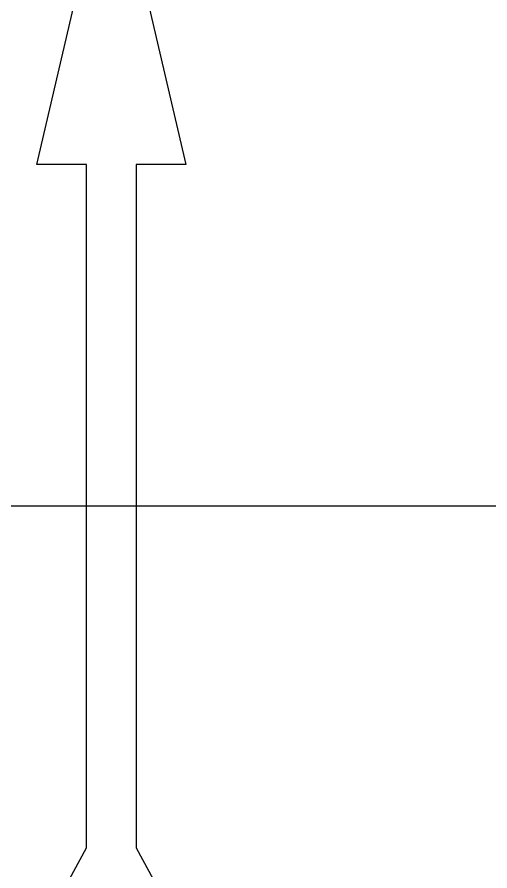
# Model space of a CAD drawing. Header units: millimetres. Extents: x -129 to 3172, y -143 to 919.
# Drawn here: x -51.94862 to -51.93935, y 35.17939 to 35.19612 of the extents above; entities that cross this region are included whole.
import ezdxf

# ---------------------------------------------------------------- set-up
doc = ezdxf.new("R2010")
doc.units = ezdxf.units.MM
doc.header["$LTSCALE"] = 0.1
doc.layers.add('E-GENERAL', color=8, linetype='Continuous')

# ---------------------------------------------------------------- blocks, each defined once
blk = doc.blocks.new('grupo electrogeno')
at = {"layer": 'E-GENERAL'}
for p, q in [((-164.056551, 149.998748), (-164.055578, 149.996962)), ((-164.054605, 149.996962), (-164.053632, 149.998748)), ((-164.055578, 149.996962), (-164.055578, 149.98357)), ((-164.054605, 149.98357), (-164.054605, 149.996962)), ((-163.99362, 149.990266), (-164.124148, 149.990266)), ((-164.056551, 149.98357), (-164.055092, 149.97732)), ((-164.055578, 149.98357), (-164.056551, 149.98357)), ((-164.055092, 149.97732), (-164.053632, 149.98357)), ((-164.053632, 149.98357), (-164.054605, 149.98357))]:
    blk.add_line(p, q, dxfattribs=at)
blk = doc.blocks.new('A$C1F186A80')
at = {"xscale": -1, "rotation": 180}
blk.add_blockref('grupo electrogeno', (165.306723, 151.356151), dxfattribs=at)

msp = doc.modelspace()

# ---------------------------------------------------------------- block references
msp.add_blockref('A$C1F186A80', (-53.198404, 33.820655))

doc.saveas('drawing.dxf')
